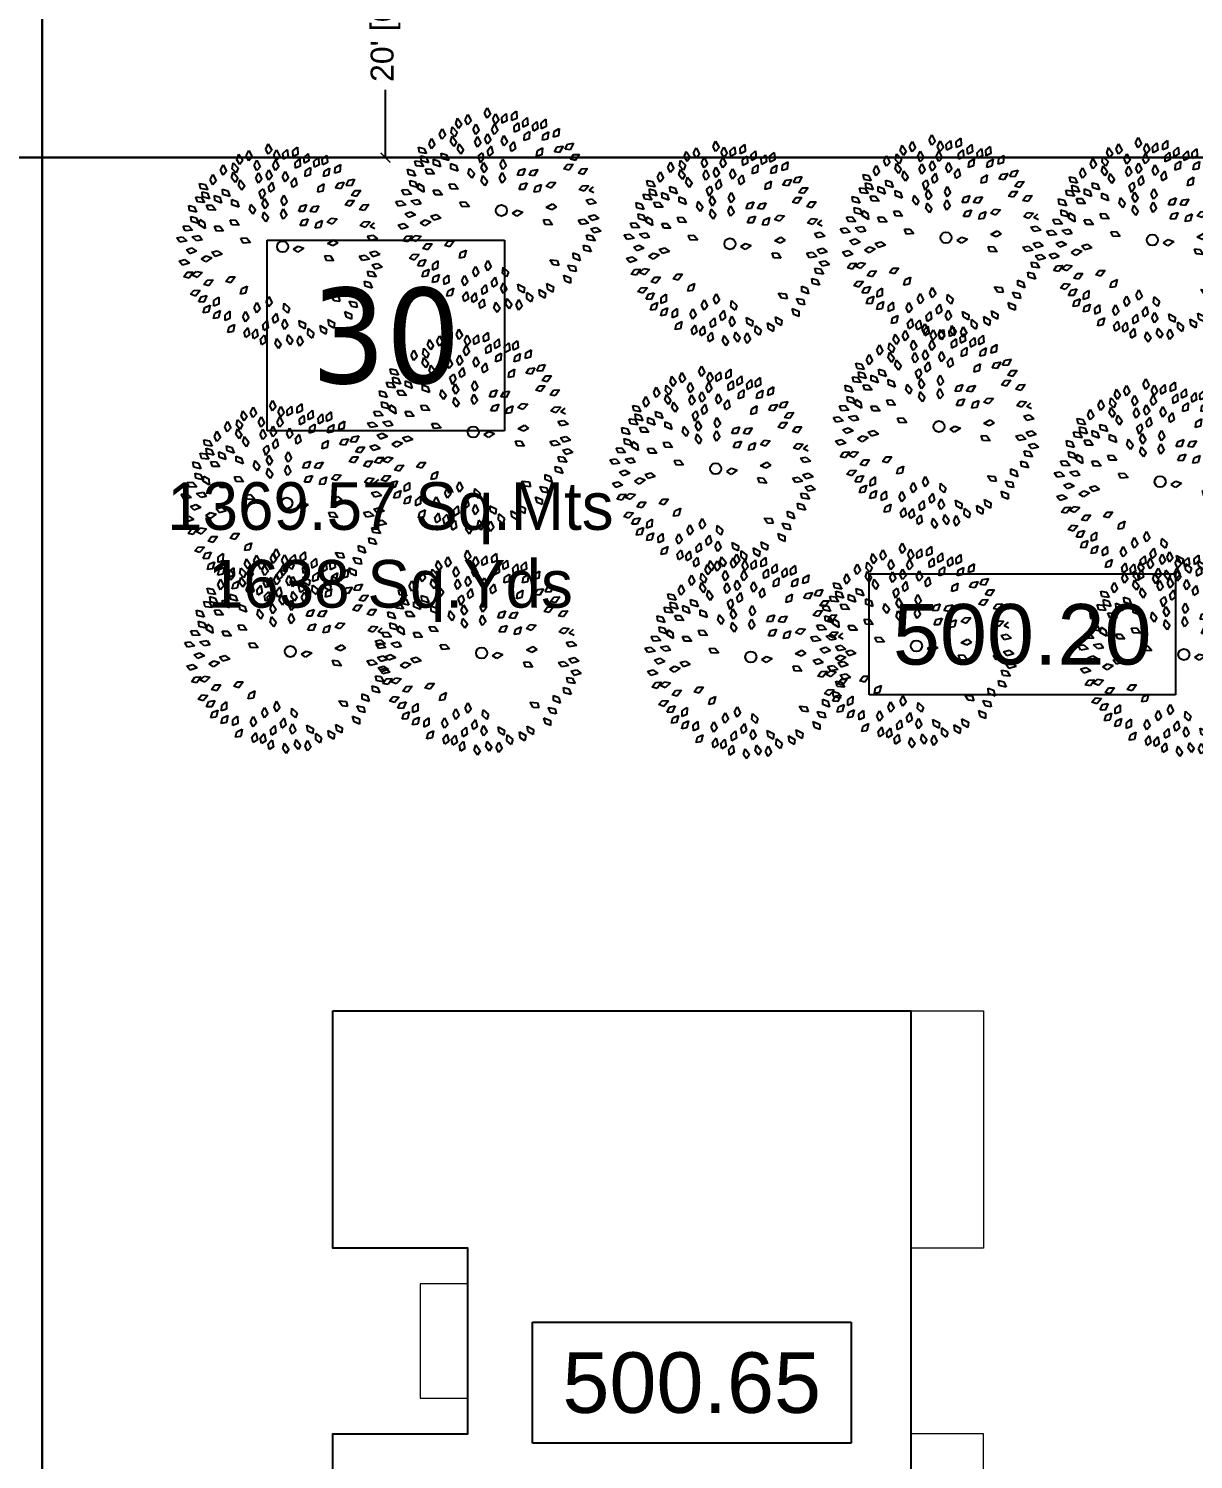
# Model space of a CAD drawing. Header units: millimetres. Extents: x -176651 to 388869, y -469666 to 486614.
# Drawn here: x 250037 to 274472, y 172605 to 202621 of the extents above; entities that cross this region are included whole.
import ezdxf

# ---------------------------------------------------------------- set-up
doc = ezdxf.new("R2010")
doc.units = ezdxf.units.MM
doc.header["$PDMODE"] = 35
doc.header["$PDSIZE"] = 0.1
doc.linetypes.add('HIDDEN', pattern=[9.525, 6.35, -3.175])
doc.layers.get('Defpoints').update_dxf_attribs({"color": 252})
doc.layers.add('A- FURNITURE', color=252, linetype='Continuous', lineweight=0)
doc.layers.add('L-TREEEES', color=8, linetype='Continuous', lineweight=25)
for name, color, linetype in [('ad-Dimension', 8, 'Continuous'), ('ad-Lvl-Lawn', 8, 'Continuous'), ('ad-Lvl-Plinth', 8, 'Continuous'), ('ad-Plinth', 8, 'Continuous'), ('ad-Plot Areas-Sq.Mts', 8, 'Continuous'), ('ad-Plot Areas-Sq.Yds', 8, 'Continuous'), ('ad-Plot Boundary', 8, 'Continuous'), ('ad-Plot Numbers', 2, 'Continuous'), ('ad-Road', 8, 'Continuous'), ('ad-Road Hatch', 8, 'Continuous'), ('ad-Verandah', 8, 'Continuous')]:
    doc.layers.add(name, color=color, linetype=linetype)
doc.styles.add('$0$grid_text', font='verdana.ttf', dxfattribs={"width": 0.9})
doc.styles.add('MtX_Century_Gothic', font='GOTHIC.TTF')
doc.styles.add('Sections_The woods Site plan_Entrances$0$Standard', font='arial.ttf')
doc.styles.get("Standard").update_dxf_attribs({"font": 'arial.ttf'})
doc.dimstyles.new('Copy of A-100-DIM-INT (MM-FT)', dxfattribs={"dimscale": 500, "dimtxt": 2.4, "dimasz": 1, "dimexe": 0, "dimexo": 0, "dimgap": 1, "dimtad": 0, "dimdec": 0, "dimlfac": 0.03937, "dimdsep": 46, "dimlunit": 3, "dimtxsty": 'Standard', "dimblk": 'ARCHTICK', "dimcen": 0.025, "dimclrd": 256, "dimclre": 256, "dimclrt": 256, "dimazin": 2, "dimtfac": 1, "dimtdec": 0, "dimtix": 1, "dimtmove": 2, "dimatfit": 3, "dimldrblk": 'ARCHTICK', "dimfxl": 1, "dimtolj": 1, "dimtzin": 0, "dimarcsym": 0})

# ---------------------------------------------------------------- blocks, each defined once
blk = doc.blocks.new('A$C4fb60e89')
at = {"layer": 'ad-Road Hatch', "ltscale": 5, "transparency": 33554687}
h = blk.add_hatch(dxfattribs=at)
h.set_pattern_fill('AR-HBONE', color=256, scale=15)
h.set_pattern_definition([(45, (-193247.7, -428758.8), (0, 2155.2615), [4572, -1524]), (135, (-192170.1, -427681.1), (2e-13, 2155.2615), [4572, -1524])])
h.paths.add_polyline_path([(175594, -250241), (169178, -249341), (167473, -249057), (167473, -138694), (101313, -138694), (101313, -199954), (101308, -237995), (101040, -268291), (101008, -280968), (101066, -293684), (101243, -311127), (100910, -319344), (100949, -333937), (100669, -366960), (100727, -390983), (100669, -404586), (100538, -420418), (100467, -428759), (92426, -427265), (92163, -427209), (92163, -321454), (24803, -321454), (24803, -412961), (15653, -411029), (15654, -321452), (-19535, -321452), (-34427, -319477), (-65207, -315395), (-171770, -301268), (-185854, -298333), (-193248, -296832), (-193244, -292908), (-191914, -285219), (-191839, -284679), (-183397, -286393), (-169723, -289243), (-53141, -304698), (-18730, -309262), (15653, -309262), (15653, 703), (24803, 1115), (24803, -129544), (92163, -129544), (92163, 15133), (101313, 17713), (101313, -129544), (167473, -129544), (167473, 35552), (175738, 37855), (175849, 28595), (175836, 25947), (175777, 14040), (175855, 2316), (175660, -18036), (175731, -34039), (175718, -46839), (175673, -63402), (175816, -82072), (175542, -106356), (175490, -124641), (175575, -145019), (175731, -168892), (175797, -181269), (175797, -192667), (175744, -208200), (175829, -223277), (175888, -234871)])
h.paths.add_polyline_path([(24803, -309264), (92163, -309264), (92163, -138694), (24803, -138694)], flags=16)
blk = doc.blocks.new('A$Cbbea0351')
at = {"layer": 'ad-Plot Areas-Sq.Mts', "linetype": 'Continuous', "insert": (-109951, -274159), "char_height": 1000, "width": 9668.74, "attachment_point": 5, "style": 'MtX_Century_Gothic', "bg_fill": 2}
blk.add_mtext('1369.57 Sq.Mts', dxfattribs=at)
at = {"layer": 'ad-Plot Numbers', "linetype": 'Continuous', "insert": (-110046, -270449), "char_height": 2000, "width": 2981.72, "attachment_point": 5, "style": '$0$grid_text', "bg_fill": 18, "box_fill_scale": 1.5, "bg_fill_color": 257, "bg_fill_transparency": 0}
blk.add_mtext('30', dxfattribs=at)
at = {"layer": 'ad-Plot Areas-Sq.Yds', "linetype": 'Continuous', "insert": (-109951, -275791), "char_height": 1000, "width": 7884.16, "attachment_point": 5, "style": 'MtX_Century_Gothic', "bg_fill": 2}
blk.add_mtext('1638 Sq.Yds', dxfattribs=at)
blk = doc.blocks.new('zw$E7CA')
at = {"layer": 'ad-Plot Boundary'}
blk.add_lwpolyline([(0, 0), (33680, 0), (33680, 30050), (0, 30050)], close=True, dxfattribs=at)
blk = doc.blocks.new('zw$A88E')
at = {"layer": 'ad-Plot Boundary'}
for points in [[(-150934, -314069), (-117254, -314069), (-117254, -266699), (-150934, -266699)], [(-117254, -307369), (-83574, -307369), (-83574, -266699), (-117254, -266699)]]:
    blk.add_lwpolyline(points, close=True, dxfattribs=at)
at = {"layer": 'ad-Plot Boundary', "ltscale": 5}
for p in [(-150934, -266699), (-117254, -266699)]:
    blk.add_blockref('zw$E7CA', p, dxfattribs=at)
blk = doc.blocks.new('_ArchTick')
at = {"color": 0, "linetype": 'ByBlock', "const_width": 0.15}
blk.add_lwpolyline([(-0.5, -0.5), (0.5, 0.5)], dxfattribs=at)
blk = doc.blocks.new('*D16')
at = {"layer": 'ad-Dimension', "lineweight": -2, "transparency": 16777216}
for p, q in [((0, 0), (1103, 0)), ((1103, 0), (1103, -1419)), ((1103, -6100), (1103, -4681)), ((0, -6100), (1103, -6100))]:
    blk.add_line(p, q, dxfattribs=at)
at = {"layer": 'Defpoints', "color": 0, "ltscale": 5, "transparency": 16777216}
for p in [(0, 0), (0, -6100), (1103, -6100)]:
    blk.add_point(p, dxfattribs=at)
at = {"layer": 'ad-Dimension', "lineweight": -2, "ltscale": 5, "transparency": 16777216, "xscale": 200, "yscale": 200, "zscale": 200}
for p, rotation in [((1103, 0), 90), ((1103, -6100), 270)]:
    blk.add_blockref('_ArchTick', p, dxfattribs=dict(at, rotation=rotation))
at = {"layer": 'ad-Dimension', "ltscale": 5, "transparency": 16777216, "insert": (1103, -3050), "char_height": 480, "attachment_point": 5, "rotation": 90}
blk.add_mtext("\\A1;20' [6100]", dxfattribs=at)
blk = doc.blocks.new('*D17')
at = {"layer": 'ad-Dimension', "linetype": 'HIDDEN', "lineweight": -2, "transparency": 16777216}
blk.add_line((-6100, -6), (-6100, 1026), dxfattribs=at)
at = {"layer": 'ad-Dimension', "lineweight": -2, "transparency": 16777216}
for p, q in [((-6100, 1026), (-4681, 1026)), ((0, 1026), (-1419, 1026)), ((0, 0), (0, 1026))]:
    blk.add_line(p, q, dxfattribs=at)
at = {"layer": 'Defpoints', "color": 0, "ltscale": 5, "transparency": 16777216}
for p in [(-6100, 1026), (-6100, -6), (0, 0)]:
    blk.add_point(p, dxfattribs=at)
at = {"layer": 'ad-Dimension', "lineweight": -2, "ltscale": 5, "transparency": 16777216, "xscale": 200, "yscale": 200, "zscale": 200, "rotation": 180}
blk.add_blockref('_ArchTick', (-6100, 1026), dxfattribs=at)
at = {"layer": 'ad-Dimension', "lineweight": -2, "ltscale": 5, "transparency": 16777216, "xscale": 200, "yscale": 200, "zscale": 200}
blk.add_blockref('_ArchTick', (0, 1026), dxfattribs=at)
at = {"layer": 'ad-Dimension', "ltscale": 5, "transparency": 16777216, "insert": (-3050, 1026), "char_height": 480, "attachment_point": 5}
blk.add_mtext("\\A1;20' [6100]", dxfattribs=at)
blk = doc.blocks.new('*D19')
at = {"layer": 'ad-Dimension', "lineweight": -2, "transparency": 16777216}
for p, q in [((0, 1540), (1103, 1540)), ((1103, 1540), (1103, -1409)), ((1103, -7610), (1103, -4661)), ((0, -7610), (1103, -7610))]:
    blk.add_line(p, q, dxfattribs=at)
at = {"layer": 'Defpoints', "color": 0, "ltscale": 5, "transparency": 16777216}
for p in [(0, 1540), (0, -7610), (1103, -7610)]:
    blk.add_point(p, dxfattribs=at)
at = {"layer": 'ad-Dimension', "lineweight": -2, "ltscale": 5, "transparency": 16777216, "xscale": 200, "yscale": 200, "zscale": 200}
for p, rotation in [((1103, 1540), 90), ((1103, -7610), 270)]:
    blk.add_blockref('_ArchTick', p, dxfattribs=dict(at, rotation=rotation))
at = {"layer": 'ad-Dimension', "ltscale": 5, "transparency": 16777216, "insert": (1103, -3035), "char_height": 480, "attachment_point": 5, "rotation": 90}
blk.add_mtext("\\A1;30' [9150]", dxfattribs=at)
blk = doc.blocks.new('*D20')
at = {"layer": 'ad-Dimension', "linetype": 'HIDDEN', "lineweight": -2, "transparency": 16777216}
blk.add_line((-6100, 1534), (-6100, 2566), dxfattribs=at)
at = {"layer": 'ad-Dimension', "lineweight": -2, "transparency": 16777216}
for p, q in [((-6100, 2566), (-4681, 2566)), ((0, 2566), (-1419, 2566)), ((0, 1540), (0, 2566))]:
    blk.add_line(p, q, dxfattribs=at)
at = {"layer": 'Defpoints', "color": 0, "ltscale": 5, "transparency": 16777216}
for p in [(-6100, 2566), (-6100, 1534), (0, 1540)]:
    blk.add_point(p, dxfattribs=at)
at = {"layer": 'ad-Dimension', "lineweight": -2, "ltscale": 5, "transparency": 16777216, "xscale": 200, "yscale": 200, "zscale": 200, "rotation": 180}
blk.add_blockref('_ArchTick', (-6100, 2566), dxfattribs=at)
at = {"layer": 'ad-Dimension', "lineweight": -2, "ltscale": 5, "transparency": 16777216, "xscale": 200, "yscale": 200, "zscale": 200}
blk.add_blockref('_ArchTick', (0, 2566), dxfattribs=at)
at = {"layer": 'ad-Dimension', "ltscale": 5, "transparency": 16777216, "insert": (-3050, 2566), "char_height": 480, "attachment_point": 5}
blk.add_mtext("\\A1;20' [6100]", dxfattribs=at)
blk = doc.blocks.new('EHTYH')
at = {"layer": 'L-TREEEES', "color": 96, "ltscale": 1.622888}
for p, q in [((212984.22, 1928353.956, 129.914), (212984.385, 1928354.145, 129.914)), ((212984.385, 1928354.145, 129.914), (212984.451, 1928353.848, 129.914)), ((212984.269, 1928353.726, 129.914), (212984.22, 1928353.956, 129.914)), ((212984.451, 1928353.848, 129.914), (212984.269, 1928353.726, 129.914)), ((212984.489, 1928353.62, 129.914), (212984.655, 1928353.808, 129.914)), ((212984.536, 1928353.389, 129.914), (212984.489, 1928353.62, 129.914)), ((212984.719, 1928353.51, 129.914), (212984.536, 1928353.389, 129.914)), ((212984.655, 1928353.808, 129.914), (212984.719, 1928353.51, 129.914)), ((212984.829, 1928353.358, 129.914), (212984.865, 1928353.591, 129.914)), ((212984.865, 1928353.591, 129.914), (212985.086, 1928353.709, 129.914)), ((212985.086, 1928353.709, 129.914), (212985.042, 1928353.407, 129.914)), ((212985.248, 1928353.361, 129.914), (212985.303, 1928353.591, 129.914)), ((212985.303, 1928353.591, 129.914), (212985.532, 1928353.691, 129.914)), ((212985.532, 1928353.691, 129.914), (212985.464, 1928353.393, 129.914)), ((212983.952, 1928352.902, 129.914), (212984.115, 1928353.092, 129.914)), ((212984.115, 1928353.092, 129.914), (212984.184, 1928352.795, 129.914)), ((212984.332, 1928353.219, 129.914), (212984.498, 1928353.406, 129.914)), ((212984.378, 1928352.988, 129.914), (212984.332, 1928353.219, 129.914)), ((212984.561, 1928353.108, 129.914), (212984.378, 1928352.988, 129.914)), ((212984.498, 1928353.406, 129.914), (212984.561, 1928353.108, 129.914)), ((212985.042, 1928353.407, 129.914), (212984.829, 1928353.358, 129.914)), ((212985.217, 1928352.858, 129.914), (212985.266, 1928353.088, 129.914)), ((212985.464, 1928353.393, 129.914), (212985.248, 1928353.361, 129.914)), ((212985.266, 1928353.088, 129.914), (212985.493, 1928353.194, 129.914)), ((212985.493, 1928353.194, 129.914), (212985.432, 1928352.895, 129.914)), ((212985.632, 1928352.966, 129.914), (212985.673, 1928353.198, 129.914)), ((212985.846, 1928353.012, 129.914), (212985.632, 1928352.966, 129.914)), ((212985.673, 1928353.198, 129.914), (212985.896, 1928353.312, 129.914)), ((212985.896, 1928353.312, 129.914), (212985.846, 1928353.012, 129.914)), ((212985.998, 1928352.693, 129.914), (212986.031, 1928352.926, 129.914)), ((212986.031, 1928352.926, 129.914), (212986.25, 1928353.048, 129.914)), ((212983.919, 1928352.171, 129.914), (212983.92, 1928352.407, 129.914)), ((212983.92, 1928352.407, 129.914), (212984.12, 1928352.557, 129.914)), ((212984.003, 1928352.672, 129.914), (212983.952, 1928352.902, 129.914)), ((212984.184, 1928352.795, 129.914), (212984.003, 1928352.672, 129.914)), ((212984.12, 1928352.557, 129.914), (212984.122, 1928352.252, 129.914)), ((212984.597, 1928352.652, 129.914), (212984.762, 1928352.841, 129.914)), ((212984.646, 1928352.421, 129.914), (212984.597, 1928352.652, 129.914)), ((212984.828, 1928352.543, 129.914), (212984.646, 1928352.421, 129.914)), ((212984.762, 1928352.841, 129.914), (212984.828, 1928352.543, 129.914)), ((212984.881, 1928352.113, 129.914), (212984.891, 1928352.349, 129.914)), ((212984.891, 1928352.349, 129.914), (212985.097, 1928352.491, 129.914)), ((212985.097, 1928352.491, 129.914), (212985.087, 1928352.186, 129.914)), ((212985.432, 1928352.895, 129.914), (212985.217, 1928352.858, 129.914)), ((212985.521, 1928352.416, 129.914), (212985.597, 1928352.639, 129.914)), ((212985.739, 1928352.427, 129.914), (212985.521, 1928352.416, 129.914)), ((212985.597, 1928352.639, 129.914), (212985.835, 1928352.717, 129.914)), ((212985.835, 1928352.717, 129.914), (212985.739, 1928352.427, 129.914)), ((212986.21, 1928352.745, 129.914), (212985.998, 1928352.693, 129.914)), ((212984.122, 1928352.252, 129.914), (212983.919, 1928352.171, 129.914)), ((212984.284, 1928351.702, 129.914), (212984.448, 1928351.891, 129.914)), ((212984.448, 1928351.891, 129.914), (212984.514, 1928351.593, 129.914)), ((212985.087, 1928352.186, 129.914), (212984.881, 1928352.113, 129.914)), ((212985.856, 1928351.641, 129.914), (212985.949, 1928351.858, 129.914)), ((212985.949, 1928351.858, 129.914), (212986.192, 1928351.917, 129.914)), ((212983.336, 1928351.229, 129.914), (212983.458, 1928351.447, 129.914)), ((212983.431, 1928351.013, 129.914), (212983.336, 1928351.229, 129.914)), ((212983.584, 1928351.169, 129.914), (212983.431, 1928351.013, 129.914)), ((212983.458, 1928351.447, 129.914), (212983.584, 1928351.169, 129.914)), ((212984.115, 1928351.166, 129.914), (212984.279, 1928351.354, 129.914)), ((212984.164, 1928350.935, 129.914), (212984.115, 1928351.166, 129.914)), ((212984.279, 1928351.354, 129.914), (212984.345, 1928351.057, 129.914)), ((212984.333, 1928351.471, 129.914), (212984.284, 1928351.702, 129.914)), ((212984.514, 1928351.593, 129.914), (212984.333, 1928351.471, 129.914)), ((212984.872, 1928351.073, 129.914), (212985.01, 1928351.264, 129.914)), ((212985.01, 1928351.264, 129.914), (212985.26, 1928351.27, 129.914)), ((212985.26, 1928351.27, 129.914), (212985.084, 1928351.021, 129.914)), ((212985.34, 1928350.951, 129.914), (212985.507, 1928351.118, 129.914)), ((212985.507, 1928351.118, 129.914), (212985.755, 1928351.084, 129.914)), ((212986.075, 1928351.636, 129.914), (212985.856, 1928351.641, 129.914)), ((212984.345, 1928351.057, 129.914), (212984.164, 1928350.935, 129.914)), ((212984.778, 1928350.49, 129.914), (212984.926, 1928350.674, 129.914)), ((212985.084, 1928351.021, 129.914), (212984.872, 1928351.073, 129.914)), ((212984.926, 1928350.674, 129.914), (212985.176, 1928350.666, 129.914)), ((212985.176, 1928350.666, 129.914), (212984.988, 1928350.427, 129.914)), ((212985.542, 1928350.866, 129.914), (212985.34, 1928350.951, 129.914)), ((212985.755, 1928351.084, 129.914), (212985.542, 1928350.866, 129.914)), ((212984.988, 1928350.427, 129.914), (212984.778, 1928350.49, 129.914)), ((212985.36, 1928350.218, 129.914), (212985.479, 1928350.422, 129.914)), ((212985.479, 1928350.422, 129.914), (212985.728, 1928350.451, 129.914)), ((212985.728, 1928350.451, 129.914), (212985.577, 1928350.186, 129.914)), ((212984.25, 1928349.598, 129.914), (212984.474, 1928349.673, 129.914)), ((212984.392, 1928349.432, 129.914), (212984.25, 1928349.598, 129.914)), ((212984.681, 1928349.532, 129.914), (212984.392, 1928349.432, 129.914)), ((212984.474, 1928349.673, 129.914), (212984.681, 1928349.532, 129.914)), ((212985.68, 1928349.46, 129.914), (212985.975, 1928349.536, 129.914)), ((212985.874, 1928349.303, 129.914), (212985.68, 1928349.46, 129.914)), ((212986.103, 1928349.359, 129.914), (212985.874, 1928349.303, 129.914)), ((212985.975, 1928349.536, 129.914), (212986.103, 1928349.359, 129.914)), ((212985.453, 1928348.786, 129.914), (212985.443, 1928349.005, 129.914)), ((212985.443, 1928349.005, 129.914), (212985.665, 1928348.927, 129.914)), ((212985.742, 1928348.689, 129.914), (212985.453, 1928348.786, 129.914)), ((212985.665, 1928348.927, 129.914), (212985.742, 1928348.689, 129.914)), ((212980.462, 1928348.401, 129.914), (212980.697, 1928348.487, 129.914)), ((212980.697, 1928348.487, 129.914), (212980.611, 1928348.195, 129.914)), ((212981.606, 1928348.369, 129.914), (212981.717, 1928348.577, 129.914)), ((212981.824, 1928348.346, 129.914), (212981.606, 1928348.369, 129.914)), ((212981.717, 1928348.577, 129.914), (212981.965, 1928348.617, 129.914)), ((212981.965, 1928348.617, 129.914), (212981.824, 1928348.346, 129.914)), ((212980.694, 1928347.463, 129.914), (212980.751, 1928347.692, 129.914)), ((212980.751, 1928347.692, 129.914), (212980.981, 1928347.791, 129.914)), ((212980.981, 1928347.791, 129.914), (212980.911, 1928347.494, 129.914)), ((212981.453, 1928347.419, 129.914), (212981.618, 1928347.608, 129.914)), ((212981.618, 1928347.608, 129.914), (212981.684, 1928347.311, 129.914)), ((212982.006, 1928347.659, 129.914), (212982.171, 1928347.848, 129.914)), ((212982.055, 1928347.428, 129.914), (212982.006, 1928347.659, 129.914)), ((212982.237, 1928347.55, 129.914), (212982.055, 1928347.428, 129.914)), ((212982.171, 1928347.848, 129.914), (212982.237, 1928347.55, 129.914)), ((212982.565, 1928347.771, 129.914), (212982.729, 1928347.96, 129.914)), ((212982.613, 1928347.54, 129.914), (212982.565, 1928347.771, 129.914)), ((212982.795, 1928347.662, 129.914), (212982.613, 1928347.54, 129.914)), ((212982.729, 1928347.96, 129.914), (212982.795, 1928347.662, 129.914)), ((212983.186, 1928347.281, 129.914), (212983.273, 1928347.515, 129.914)), ((212983.273, 1928347.515, 129.914), (212983.439, 1928347.259, 129.914)), ((212980.676, 1928346.958, 129.914), (212980.786, 1928347.167, 129.914)), ((212980.893, 1928346.936, 129.914), (212980.676, 1928346.958, 129.914)), ((212980.911, 1928347.494, 129.914), (212980.694, 1928347.463, 129.914)), ((212980.786, 1928347.167, 129.914), (212981.033, 1928347.207, 129.914)), ((212981.033, 1928347.207, 129.914), (212980.893, 1928346.936, 129.914)), ((212981.334, 1928346.787, 129.914), (212981.54, 1928346.93, 129.914)), ((212981.502, 1928347.189, 129.914), (212981.453, 1928347.419, 129.914)), ((212981.684, 1928347.311, 129.914), (212981.502, 1928347.189, 129.914)), ((212981.54, 1928346.93, 129.914), (212981.531, 1928346.625, 129.914)), ((212982.175, 1928346.877, 129.914), (212982.391, 1928347.002, 129.914)), ((212982.391, 1928347.002, 129.914), (212982.357, 1928346.699, 129.914)), ((212982.646, 1928346.819, 129.914), (212982.648, 1928347.055, 129.914)), ((212982.648, 1928347.055, 129.914), (212982.85, 1928347.204, 129.914)), ((212982.85, 1928347.204, 129.914), (212982.849, 1928346.899, 129.914)), ((212983.312, 1928347.081, 129.914), (212983.186, 1928347.281, 129.914)), ((212983.439, 1928347.259, 129.914), (212983.312, 1928347.081, 129.914)), ((212981.325, 1928346.552, 129.914), (212981.334, 1928346.787, 129.914)), ((212981.531, 1928346.625, 129.914), (212981.325, 1928346.552, 129.914)), ((212981.649, 1928346.418, 129.914), (212981.664, 1928346.653, 129.914)), ((212981.856, 1928346.486, 129.914), (212981.649, 1928346.418, 129.914)), ((212981.664, 1928346.653, 129.914), (212981.874, 1928346.79, 129.914)), ((212981.874, 1928346.79, 129.914), (212981.856, 1928346.486, 129.914)), ((212981.916, 1928346.322, 129.914), (212982.129, 1928346.454, 129.914)), ((212982.129, 1928346.454, 129.914), (212982.104, 1928346.151, 129.914)), ((212982.146, 1928346.642, 129.914), (212982.175, 1928346.877, 129.914)), ((212982.357, 1928346.699, 129.914), (212982.146, 1928346.642, 129.914)), ((212982.849, 1928346.899, 129.914), (212982.646, 1928346.819, 129.914)), ((212982.954, 1928346.683, 129.914), (212983.118, 1928346.872, 129.914)), ((212983.002, 1928346.452, 129.914), (212982.954, 1928346.683, 129.914)), ((212983.184, 1928346.574, 129.914), (212983.002, 1928346.452, 129.914)), ((212983.118, 1928346.872, 129.914), (212983.184, 1928346.574, 129.914))]:
    blk.add_line(p, q, dxfattribs=at)
at = {"layer": 'L-TREEEES', "color": 70, "ltscale": 1.622888}
for p, q in [((212981.634, 1928353.328, 129.914), (212981.798, 1928353.517, 129.914)), ((212981.798, 1928353.517, 129.914), (212981.864, 1928353.219, 129.914)), ((212982.161, 1928353.603, 129.914), (212982.325, 1928353.792, 129.914)), ((212982.209, 1928353.372, 129.914), (212982.161, 1928353.603, 129.914)), ((212982.325, 1928353.792, 129.914), (212982.391, 1928353.494, 129.914)), ((212982.649, 1928353.534, 129.914), (212982.752, 1928353.763, 129.914)), ((212982.762, 1928353.327, 129.914), (212982.649, 1928353.534, 129.914)), ((212981.142, 1928352.719, 129.914), (212981.174, 1928352.935, 129.914)), ((212981.154, 1928353.083, 129.914), (212981.168, 1928353.301, 129.914)), ((212981.43, 1928352.954, 129.914), (212981.154, 1928353.083, 129.914)), ((212981.168, 1928353.301, 129.914), (212981.38, 1928353.199, 129.914)), ((212981.174, 1928352.935, 129.914), (212981.377, 1928352.817, 129.914)), ((212981.38, 1928353.199, 129.914), (212981.43, 1928352.954, 129.914)), ((212981.683, 1928353.097, 129.914), (212981.634, 1928353.328, 129.914)), ((212981.864, 1928353.219, 129.914), (212981.683, 1928353.097, 129.914)), ((212982.391, 1928353.494, 129.914), (212982.209, 1928353.372, 129.914)), ((212982.525, 1928353.167, 129.914), (212982.652, 1928353.382, 129.914)), ((212982.615, 1928352.949, 129.914), (212982.525, 1928353.167, 129.914)), ((212982.771, 1928353.102, 129.914), (212982.615, 1928352.949, 129.914)), ((212982.652, 1928353.382, 129.914), (212982.771, 1928353.102, 129.914)), ((212980.459, 1928352.312, 129.914), (212980.487, 1928352.529, 129.914)), ((212980.726, 1928352.165, 129.914), (212980.459, 1928352.312, 129.914)), ((212980.487, 1928352.529, 129.914), (212980.693, 1928352.413, 129.914)), ((212980.693, 1928352.413, 129.914), (212980.726, 1928352.165, 129.914)), ((212980.875, 1928352.798, 129.914), (212981.094, 1928352.71, 129.914)), ((212980.876, 1928352.579, 129.914), (212980.875, 1928352.798, 129.914)), ((212981.161, 1928352.469, 129.914), (212980.876, 1928352.579, 129.914)), ((212981.094, 1928352.71, 129.914), (212981.161, 1928352.469, 129.914)), ((212981.407, 1928352.568, 129.914), (212981.142, 1928352.719, 129.914)), ((212981.214, 1928352.347, 129.914), (212981.44, 1928352.279, 129.914)), ((212981.234, 1928352.129, 129.914), (212981.214, 1928352.347, 129.914)), ((212981.377, 1928352.817, 129.914), (212981.407, 1928352.568, 129.914)), ((212981.594, 1928352.439, 129.914), (212981.647, 1928352.651, 129.914)), ((212981.844, 1928352.263, 129.914), (212981.594, 1928352.439, 129.914)), ((212981.647, 1928352.651, 129.914), (212981.838, 1928352.513, 129.914)), ((212981.838, 1928352.513, 129.914), (212981.844, 1928352.263, 129.914)), ((212981.988, 1928352.598, 129.914), (212982.026, 1928352.814, 129.914)), ((212982.248, 1928352.439, 129.914), (212981.988, 1928352.598, 129.914)), ((212982.026, 1928352.814, 129.914), (212982.226, 1928352.689, 129.914)), ((212982.226, 1928352.689, 129.914), (212982.248, 1928352.439, 129.914)), ((212980.028, 1928351.756, 129.914), (212980.259, 1928351.707, 129.914)), ((212980.066, 1928351.54, 129.914), (212980.028, 1928351.756, 129.914)), ((212980.421, 1928351.84, 129.914), (212980.451, 1928352.057, 129.914)), ((212980.687, 1928351.69, 129.914), (212980.421, 1928351.84, 129.914)), ((212980.451, 1928352.057, 129.914), (212980.656, 1928351.939, 129.914)), ((212980.656, 1928351.939, 129.914), (212980.687, 1928351.69, 129.914)), ((212980.684, 1928351.641, 129.914), (212980.777, 1928351.839, 129.914)), ((212980.777, 1928351.839, 129.914), (212980.937, 1928351.666, 129.914)), ((212981.527, 1928352.044, 129.914), (212981.234, 1928352.129, 129.914)), ((212981.44, 1928352.279, 129.914), (212981.527, 1928352.044, 129.914)), ((212982.245, 1928352.079, 129.914), (212982.298, 1928352.292, 129.914)), ((212982.493, 1928351.902, 129.914), (212982.245, 1928352.079, 129.914)), ((212982.298, 1928352.292, 129.914), (212982.489, 1928352.153, 129.914)), ((212982.489, 1928352.153, 129.914), (212982.493, 1928351.902, 129.914)), ((212979.655, 1928351.35, 129.914), (212979.89, 1928351.325, 129.914)), ((212979.715, 1928351.14, 129.914), (212979.655, 1928351.35, 129.914)), ((212980.018, 1928351.11, 129.914), (212979.715, 1928351.14, 129.914)), ((212979.89, 1928351.325, 129.914), (212980.018, 1928351.11, 129.914)), ((212980.365, 1928351.48, 129.914), (212980.066, 1928351.54, 129.914)), ((212980.259, 1928351.707, 129.914), (212980.365, 1928351.48, 129.914)), ((212980.412, 1928351.002, 129.914), (212980.278, 1928351.214, 129.914)), ((212980.278, 1928351.214, 129.914), (212980.582, 1928351.192, 129.914)), ((212980.582, 1928351.192, 129.914), (212980.647, 1928350.983, 129.914)), ((212980.893, 1928351.42, 129.914), (212980.684, 1928351.641, 129.914)), ((212980.937, 1928351.666, 129.914), (212980.893, 1928351.42, 129.914)), ((212981.295, 1928351.405, 129.914), (212981.523, 1928351.345, 129.914)), ((212981.323, 1928351.188, 129.914), (212981.295, 1928351.405, 129.914)), ((212981.619, 1928351.114, 129.914), (212981.323, 1928351.188, 129.914)), ((212981.523, 1928351.345, 129.914), (212981.619, 1928351.114, 129.914)), ((212982.008, 1928351.482, 129.914), (212982.232, 1928351.409, 129.914)), ((212982.023, 1928351.264, 129.914), (212982.008, 1928351.482, 129.914)), ((212982.313, 1928351.172, 129.914), (212982.023, 1928351.264, 129.914)), ((212982.232, 1928351.409, 129.914), (212982.313, 1928351.172, 129.914)), ((212979.9, 1928350.752, 129.914), (212980.135, 1928350.776, 129.914)), ((212980.003, 1928350.559, 129.914), (212979.9, 1928350.752, 129.914)), ((212980.305, 1928350.593, 129.914), (212980.003, 1928350.559, 129.914)), ((212980.135, 1928350.776, 129.914), (212980.305, 1928350.593, 129.914)), ((212980.647, 1928350.983, 129.914), (212980.412, 1928351.002, 129.914)), ((212979.487, 1928350.372, 129.914), (212979.723, 1928350.38, 129.914)), ((212979.576, 1928350.172, 129.914), (212979.487, 1928350.372, 129.914)), ((212979.88, 1928350.185, 129.914), (212979.576, 1928350.172, 129.914)), ((212979.723, 1928350.38, 129.914), (212979.88, 1928350.185, 129.914)), ((212980.415, 1928350.22, 129.914), (212980.639, 1928350.295, 129.914)), ((212980.558, 1928350.054, 129.914), (212980.415, 1928350.22, 129.914)), ((212980.846, 1928350.155, 129.914), (212980.558, 1928350.054, 129.914)), ((212980.639, 1928350.295, 129.914), (212980.846, 1928350.155, 129.914)), ((212980.906, 1928350.375, 129.914), (212981.142, 1928350.38, 129.914)), ((212980.993, 1928350.174, 129.914), (212980.906, 1928350.375, 129.914)), ((212981.298, 1928350.184, 129.914), (212980.993, 1928350.174, 129.914)), ((212981.142, 1928350.38, 129.914), (212981.298, 1928350.184, 129.914)), ((212979.506, 1928349.686, 129.914), (212979.686, 1928349.838, 129.914)), ((212979.7, 1928349.584, 129.914), (212979.506, 1928349.686, 129.914)), ((212979.686, 1928349.838, 129.914), (212979.931, 1928349.783, 129.914)), ((212979.931, 1928349.783, 129.914), (212979.7, 1928349.584, 129.914)), ((212979.86, 1928349.659, 129.914), (212980.068, 1928349.772, 129.914)), ((212980.029, 1928349.52, 129.914), (212979.86, 1928349.659, 129.914)), ((212980.295, 1928349.668, 129.914), (212980.029, 1928349.52, 129.914)), ((212980.068, 1928349.772, 129.914), (212980.295, 1928349.668, 129.914)), ((212979.58, 1928348.909, 129.914), (212979.777, 1928349.038, 129.914)), ((212980.013, 1928348.954, 129.914), (212979.759, 1928348.784, 129.914)), ((212979.777, 1928349.038, 129.914), (212980.013, 1928348.954, 129.914)), ((212980.228, 1928349.156, 129.914), (212980.411, 1928349.304, 129.914)), ((212980.419, 1928349.05, 129.914), (212980.228, 1928349.156, 129.914)), ((212980.411, 1928349.304, 129.914), (212980.654, 1928349.244, 129.914)), ((212980.654, 1928349.244, 129.914), (212980.419, 1928349.05, 129.914)), ((212981.157, 1928349.039, 129.914), (212981.343, 1928349.184, 129.914)), ((212981.346, 1928348.929, 129.914), (212981.157, 1928349.039, 129.914)), ((212981.343, 1928349.184, 129.914), (212981.585, 1928349.118, 129.914)), ((212981.585, 1928349.118, 129.914), (212981.346, 1928348.929, 129.914))]:
    blk.add_line(p, q, dxfattribs=at)
at = {"layer": 'L-TREEEES', "color": 104, "ltscale": 1.622888}
for p, q in [((212982.752, 1928353.763, 129.914), (212982.9, 1928353.496, 129.914)), ((212982.936, 1928353.847, 129.914), (212983.076, 1928354.055, 129.914)), ((212983.013, 1928353.624, 129.914), (212982.936, 1928353.847, 129.914)), ((212983.178, 1928353.768, 129.914), (212983.013, 1928353.624, 129.914)), ((212983.076, 1928354.055, 129.914), (212983.178, 1928353.768, 129.914)), ((212983.359, 1928353.904, 129.914), (212983.523, 1928354.093, 129.914)), ((212983.407, 1928353.674, 129.914), (212983.359, 1928353.904, 129.914)), ((212983.589, 1928353.796, 129.914), (212983.407, 1928353.674, 129.914)), ((212983.523, 1928354.093, 129.914), (212983.589, 1928353.796, 129.914)), ((212983.579, 1928353.419, 129.914), (212983.743, 1928353.608, 129.914)), ((212983.743, 1928353.608, 129.914), (212983.809, 1928353.31, 129.914)), ((212982.722, 1928352.78, 129.914), (212982.853, 1928352.994, 129.914)), ((212982.9, 1928353.496, 129.914), (212982.762, 1928353.327, 129.914)), ((212982.853, 1928352.994, 129.914), (212982.968, 1928352.711, 129.914)), ((212983.506, 1928352.897, 129.914), (212983.671, 1928353.086, 129.914)), ((212983.627, 1928353.188, 129.914), (212983.579, 1928353.419, 129.914)), ((212983.809, 1928353.31, 129.914), (212983.627, 1928353.188, 129.914)), ((212983.671, 1928353.086, 129.914), (212983.737, 1928352.788, 129.914)), ((212982.809, 1928352.561, 129.914), (212982.722, 1928352.78, 129.914)), ((212982.968, 1928352.711, 129.914), (212982.809, 1928352.561, 129.914)), ((212983.487, 1928352.287, 129.914), (212983.683, 1928352.383, 129.914)), ((212983.555, 1928352.666, 129.914), (212983.506, 1928352.897, 129.914)), ((212983.737, 1928352.788, 129.914), (212983.555, 1928352.666, 129.914)), ((212983.683, 1928352.383, 129.914), (212983.7, 1928352.148, 129.914)), ((212982.893, 1928351.679, 129.914), (212983.013, 1928351.899, 129.914)), ((212983.013, 1928351.899, 129.914), (212983.142, 1928351.623, 129.914)), ((212983.48, 1928351.774, 129.914), (212983.632, 1928351.973, 129.914)), ((212983.543, 1928351.547, 129.914), (212983.48, 1928351.774, 129.914)), ((212983.512, 1928351.983, 129.914), (212983.487, 1928352.287, 129.914)), ((212983.7, 1928352.148, 129.914), (212983.512, 1928351.983, 129.914)), ((212983.632, 1928351.973, 129.914), (212983.716, 1928351.68, 129.914)), ((212982.991, 1928351.464, 129.914), (212982.893, 1928351.679, 129.914)), ((212983.142, 1928351.623, 129.914), (212982.991, 1928351.464, 129.914)), ((212983.716, 1928351.68, 129.914), (212983.543, 1928351.547, 129.914)), ((212982.241, 1928350.623, 129.914), (212982.471, 1928350.573, 129.914)), ((212982.278, 1928350.407, 129.914), (212982.241, 1928350.623, 129.914)), ((212982.471, 1928350.573, 129.914), (212982.577, 1928350.346, 129.914)), ((212982.577, 1928350.346, 129.914), (212982.278, 1928350.407, 129.914)), ((212979.759, 1928348.784, 129.914), (212979.58, 1928348.909, 129.914)), ((212979.832, 1928348.511, 129.914), (212979.984, 1928348.692, 129.914)), ((212980.04, 1928348.444, 129.914), (212979.832, 1928348.511, 129.914)), ((212979.89, 1928348.018, 129.914), (212980.01, 1928348.221, 129.914)), ((212979.984, 1928348.692, 129.914), (212980.234, 1928348.679, 129.914)), ((212980.01, 1928348.221, 129.914), (212980.259, 1928348.249, 129.914)), ((212980.234, 1928348.679, 129.914), (212980.04, 1928348.444, 129.914)), ((212980.259, 1928348.249, 129.914), (212980.106, 1928347.985, 129.914)), ((212980.393, 1928348.175, 129.914), (212980.462, 1928348.401, 129.914)), ((212980.611, 1928348.195, 129.914), (212980.393, 1928348.175, 129.914)), ((212980.106, 1928347.985, 129.914), (212979.89, 1928348.018, 129.914)), ((212980.245, 1928347.677, 129.914), (212980.357, 1928347.885, 129.914)), ((212980.462, 1928347.653, 129.914), (212980.245, 1928347.677, 129.914)), ((212980.357, 1928347.885, 129.914), (212980.604, 1928347.923, 129.914)), ((212980.604, 1928347.923, 129.914), (212980.462, 1928347.653, 129.914))]:
    blk.add_line(p, q, dxfattribs=at)
at = {"layer": 'L-TREEEES', "color": 98, "ltscale": 1.622888}
for p, q in [((212986.25, 1928353.048, 129.914), (212986.21, 1928352.745, 129.914)), ((212986.357, 1928352.696, 129.914), (212986.403, 1928352.927, 129.914)), ((212986.403, 1928352.927, 129.914), (212986.629, 1928353.036, 129.914)), ((212986.629, 1928353.036, 129.914), (212986.572, 1928352.736, 129.914)), ((212986.261, 1928352.221, 129.914), (212986.358, 1928352.436, 129.914)), ((212986.572, 1928352.736, 129.914), (212986.357, 1928352.696, 129.914)), ((212986.358, 1928352.436, 129.914), (212986.602, 1928352.491, 129.914)), ((212986.602, 1928352.491, 129.914), (212986.479, 1928352.212, 129.914)), ((212986.75, 1928352.227, 129.914), (212986.836, 1928352.446, 129.914)), ((212986.836, 1928352.446, 129.914), (212987.078, 1928352.513, 129.914)), ((212987.078, 1928352.513, 129.914), (212986.968, 1928352.228, 129.914)), ((212986.192, 1928351.917, 129.914), (212986.075, 1928351.636, 129.914)), ((212986.479, 1928352.212, 129.914), (212986.261, 1928352.221, 129.914)), ((212986.626, 1928351.62, 129.914), (212986.792, 1928351.787, 129.914)), ((212986.968, 1928352.228, 129.914), (212986.75, 1928352.227, 129.914)), ((212986.792, 1928351.787, 129.914), (212987.04, 1928351.752, 129.914)), ((212987.04, 1928351.752, 129.914), (212986.827, 1928351.534, 129.914)), ((212987.085, 1928351.609, 129.914), (212987.242, 1928351.785, 129.914)), ((212987.242, 1928351.785, 129.914), (212987.492, 1928351.765, 129.914)), ((212987.492, 1928351.765, 129.914), (212987.291, 1928351.535, 129.914)), ((212986.827, 1928351.534, 129.914), (212986.626, 1928351.62, 129.914)), ((212987.291, 1928351.535, 129.914), (212987.085, 1928351.609, 129.914)), ((212987.189, 1928351.152, 129.914), (212987.371, 1928351.301, 129.914)), ((212987.38, 1928351.046, 129.914), (212987.189, 1928351.152, 129.914)), ((212987.371, 1928351.301, 129.914), (212987.615, 1928351.241, 129.914)), ((212987.615, 1928351.241, 129.914), (212987.38, 1928351.046, 129.914)), ((212986.821, 1928350.827, 129.914), (212987.006, 1928350.974, 129.914)), ((212987.012, 1928350.72, 129.914), (212986.821, 1928350.827, 129.914)), ((212987.006, 1928350.974, 129.914), (212987.248, 1928350.912, 129.914)), ((212987.248, 1928350.912, 129.914), (212987.012, 1928350.72, 129.914)), ((212987.359, 1928350.489, 129.914), (212987.54, 1928350.64, 129.914)), ((212987.54, 1928350.64, 129.914), (212987.784, 1928350.584, 129.914)), ((212987.784, 1928350.584, 129.914), (212987.552, 1928350.386, 129.914)), ((212985.577, 1928350.186, 129.914), (212985.36, 1928350.218, 129.914)), ((212985.913, 1928350.324, 129.914), (212986.113, 1928350.448, 129.914)), ((212986.089, 1928350.195, 129.914), (212985.913, 1928350.324, 129.914)), ((212986.347, 1928350.358, 129.914), (212986.089, 1928350.195, 129.914)), ((212986.113, 1928350.448, 129.914), (212986.347, 1928350.358, 129.914)), ((212987.211, 1928349.825, 129.914), (212987.41, 1928349.952, 129.914)), ((212987.552, 1928350.386, 129.914), (212987.359, 1928350.489, 129.914)), ((212987.41, 1928349.952, 129.914), (212987.645, 1928349.864, 129.914)), ((212987.389, 1928349.698, 129.914), (212987.211, 1928349.825, 129.914)), ((212987.383, 1928349.318, 129.914), (212987.618, 1928349.303, 129.914)), ((212987.452, 1928349.111, 129.914), (212987.383, 1928349.318, 129.914)), ((212987.645, 1928349.864, 129.914), (212987.389, 1928349.698, 129.914)), ((212987.605, 1928349.674, 129.914), (212987.817, 1928349.779, 129.914)), ((212987.769, 1928349.528, 129.914), (212987.605, 1928349.674, 129.914)), ((212987.756, 1928349.094, 129.914), (212987.452, 1928349.111, 129.914)), ((212987.618, 1928349.303, 129.914), (212987.756, 1928349.094, 129.914)), ((212986.846, 1928348.597, 129.914), (212987.08, 1928348.577, 129.914)), ((212986.909, 1928348.388, 129.914), (212986.846, 1928348.597, 129.914)), ((212987.213, 1928348.365, 129.914), (212986.909, 1928348.388, 129.914)), ((212987.08, 1928348.577, 129.914), (212987.213, 1928348.365, 129.914)), ((212987.296, 1928348.627, 129.914), (212987.532, 1928348.63, 129.914)), ((212987.38, 1928348.425, 129.914), (212987.296, 1928348.627, 129.914)), ((212987.685, 1928348.432, 129.914), (212987.38, 1928348.425, 129.914)), ((212987.532, 1928348.63, 129.914), (212987.685, 1928348.432, 129.914)), ((212986.74, 1928347.313, 129.914), (212986.769, 1928347.529, 129.914)), ((212986.769, 1928347.529, 129.914), (212986.974, 1928347.413, 129.914)), ((212987.007, 1928347.685, 129.914), (212987.009, 1928347.904, 129.914)), ((212987.289, 1928347.571, 129.914), (212987.007, 1928347.685, 129.914)), ((212987.009, 1928347.904, 129.914), (212987.227, 1928347.813, 129.914)), ((212987.227, 1928347.813, 129.914), (212987.289, 1928347.571, 129.914)), ((212987.253, 1928348.105, 129.914), (212987.489, 1928348.102, 129.914)), ((212987.332, 1928347.901, 129.914), (212987.253, 1928348.105, 129.914)), ((212987.637, 1928347.9, 129.914), (212987.332, 1928347.901, 129.914)), ((212987.489, 1928348.102, 129.914), (212987.637, 1928347.9, 129.914)), ((212985.328, 1928347.058, 129.914), (212985.257, 1928347.298, 129.914)), ((212985.257, 1928347.298, 129.914), (212985.543, 1928347.194, 129.914)), ((212985.549, 1928346.975, 129.914), (212985.328, 1928347.058, 129.914)), ((212985.543, 1928347.194, 129.914), (212985.549, 1928346.975, 129.914)), ((212986.222, 1928347.11, 129.914), (212986.276, 1928347.322, 129.914)), ((212986.468, 1928346.931, 129.914), (212986.222, 1928347.11, 129.914)), ((212986.276, 1928347.322, 129.914), (212986.466, 1928347.182, 129.914)), ((212986.466, 1928347.182, 129.914), (212986.468, 1928346.931, 129.914)), ((212987.006, 1928347.164, 129.914), (212986.74, 1928347.313, 129.914)), ((212986.974, 1928347.413, 129.914), (212987.006, 1928347.164, 129.914)), ((212981.895, 1928346.088, 129.914), (212981.916, 1928346.322, 129.914)), ((212983.662, 1928346.413, 129.914), (212983.687, 1928346.662, 129.914)), ((212983.835, 1928346.253, 129.914), (212983.662, 1928346.413, 129.914)), ((212983.687, 1928346.662, 129.914), (212983.913, 1928346.457, 129.914)), ((212983.913, 1928346.457, 129.914), (212983.835, 1928346.253, 129.914)), ((212984.845, 1928346.121, 129.914), (212984.87, 1928346.37, 129.914)), ((212984.87, 1928346.37, 129.914), (212985.096, 1928346.165, 129.914)), ((212985.641, 1928346.271, 129.914), (212985.642, 1928346.521, 129.914)), ((212985.642, 1928346.521, 129.914), (212985.886, 1928346.338, 129.914)), ((212985.886, 1928346.338, 129.914), (212985.829, 1928346.128, 129.914)), ((212985.972, 1928346.644, 129.914), (212985.924, 1928346.89, 129.914)), ((212985.924, 1928346.89, 129.914), (212986.2, 1928346.759, 129.914)), ((212986.184, 1928346.541, 129.914), (212985.972, 1928346.644, 129.914)), ((212986.2, 1928346.759, 129.914), (212986.184, 1928346.541, 129.914)), ((212982.104, 1928346.151, 129.914), (212981.895, 1928346.088, 129.914)), ((212982.457, 1928345.964, 129.914), (212982.591, 1928346.175, 129.914)), ((212982.539, 1928345.743, 129.914), (212982.457, 1928345.964, 129.914)), ((212982.701, 1928345.89, 129.914), (212982.539, 1928345.743, 129.914)), ((212982.591, 1928346.175, 129.914), (212982.701, 1928345.89, 129.914)), ((212982.971, 1928345.984, 129.914), (212983.096, 1928346.202, 129.914)), ((212983.064, 1928345.768, 129.914), (212982.971, 1928345.984, 129.914)), ((212983.218, 1928345.923, 129.914), (212983.064, 1928345.768, 129.914)), ((212983.096, 1928346.202, 129.914), (212983.218, 1928345.923, 129.914)), ((212983.388, 1928345.84, 129.914), (212983.552, 1928346.029, 129.914)), ((212983.437, 1928345.609, 129.914), (212983.388, 1928345.84, 129.914)), ((212983.618, 1928345.731, 129.914), (212983.437, 1928345.609, 129.914)), ((212983.552, 1928346.029, 129.914), (212983.618, 1928345.731, 129.914)), ((212983.892, 1928345.99, 129.914), (212983.965, 1928346.229, 129.914)), ((212984.03, 1928345.799, 129.914), (212983.892, 1928345.99, 129.914)), ((212983.965, 1928346.229, 129.914), (212984.146, 1928345.984, 129.914)), ((212984.146, 1928345.984, 129.914), (212984.03, 1928345.799, 129.914)), ((212984.458, 1928345.968, 129.914), (212984.493, 1928346.216, 129.914)), ((212984.624, 1928345.8, 129.914), (212984.458, 1928345.968, 129.914)), ((212984.493, 1928346.216, 129.914), (212984.71, 1928346.001, 129.914)), ((212984.71, 1928346.001, 129.914), (212984.624, 1928345.8, 129.914)), ((212985.018, 1928345.961, 129.914), (212984.845, 1928346.121, 129.914)), ((212985.096, 1928346.165, 129.914), (212985.018, 1928345.961, 129.914)), ((212985.829, 1928346.128, 129.914), (212985.641, 1928346.271, 129.914))]:
    blk.add_line(p, q, dxfattribs=at)
at = {"layer": 'L-TREEEES', "color": 96, "ltscale": 1.622888}
blk.add_circle((212983.832, 1928349.828, 129.914), 0.233, dxfattribs=at)
blk = doc.blocks.new('zw$1761')
at = {"xscale": 19.68562427023985, "yscale": 19.68562427023985, "zscale": 19.68562427023985, "rotation": 15.20137085992779}
for p in [(5911181, -37728860.7, -3163.8), (5911548.2, -37728883.1, -3170), (5911000.2, -37728890.5, -3162.6), (5911369.7, -37728888.2, -3162.8), (5911718.7, -37728885.1, -3167.4), (5911157.7, -37729043.6, -3168), (5911542.4, -37729039.1, -3167.9), (5911358, -37729074, -3169.9), (5911725.1, -37729084.7, -3177.4), (5911003.7, -37729102.4, -3164.3), (5911006.6, -37729224.9, -3170), (5911164.6, -37729226.2, -3171.4), (5911523.8, -37729220.3, -3174.7), (5911387, -37729229.4, -3173.5), (5911744.7, -37729227.4, -3183.5)]:
    blk.add_blockref('EHTYH', p, dxfattribs=at)
blk = doc.blocks.new('A$C92fa9908')
at = {"layer": 'ad-Plinth', "ltscale": 5}
blk.add_lwpolyline([(0, 13620), (12120, 13620), (12120, 0), (0, 0), (0, 4745), (2830, 4745), (2830, 8645), (0, 8645)], close=True, dxfattribs=at)
at = {"layer": 'ad-Verandah', "lineweight": 9}
for points in [[(12120, 13620), (13650, 13620), (13650, 8645), (12120, 8645)], [(2830, 7895), (1830, 7895), (1830, 5495), (2830, 5495)], [(13650, 4745), (12120, 4745), (12120, 0), (6200, 0), (6200, -2045), (13650, -2045)]]:
    blk.add_lwpolyline(points, close=True, dxfattribs=at)
at = {"layer": 'ad-Dimension'}
dim = blk.add_linear_dim(base=(-6100, 1025.8), p1=(0, 0), p2=(-6100, -6), dimstyle='Copy of A-100-DIM-INT (MM-FT)', override={"dimscale": 200}, dxfattribs=at)
dim.commit()
dim.dimension.update_dxf_attribs({"geometry": '*D17', "text_midpoint": (-3050, 1025.8)})
dim = blk.add_linear_dim(base=(1102.9, -6100), p1=(0, 0), p2=(0, -6100), angle=90, dimstyle='Copy of A-100-DIM-INT (MM-FT)', override={"dimscale": 200}, dxfattribs=at)
dim.commit()
dim.dimension.update_dxf_attribs({"geometry": '*D16', "text_midpoint": (1102.9, -3050)})
blk = doc.blocks.new('zw$F20B')
at = {"layer": 'ad-Plinth', "ltscale": 5}
blk.add_lwpolyline([(0, 15160), (12120, 15160), (12120, 1540), (0, 1540), (0, 6285), (2830, 6285), (2830, 10185), (0, 10185)], close=True, dxfattribs=at)
at = {"layer": 'ad-Verandah', "lineweight": 9}
for points in [[(12120, 15160), (13650, 15160), (13650, 10185), (12120, 10185)], [(2830, 9435), (1830, 9435), (1830, 7035), (2830, 7035)], [(13650, 6285), (12120, 6285), (12120, 1540), (6200, 1540), (6200, -505), (13650, -505)]]:
    blk.add_lwpolyline(points, close=True, dxfattribs=at)
at = {"layer": 'ad-Dimension'}
dim = blk.add_linear_dim(base=(-6100, 2565.8), p1=(0, 1540), p2=(-6100, 1534), dimstyle='Copy of A-100-DIM-INT (MM-FT)', override={"dimscale": 200}, dxfattribs=at)
dim.commit()
dim.dimension.update_dxf_attribs({"geometry": '*D20', "text_midpoint": (-3050, 2565.8)})
dim = blk.add_linear_dim(base=(1102.9, -7610), p1=(0, 1540), p2=(0, -7610), angle=90, dimstyle='Copy of A-100-DIM-INT (MM-FT)', override={"dimscale": 200}, dxfattribs=at)
dim.commit()
dim.dimension.update_dxf_attribs({"geometry": '*D19', "text_midpoint": (1102.9, -3035)})
blk = doc.blocks.new('zw$C194')
at = {"ltscale": 5}
blk.add_blockref('zw$F20B', (64583, -261904), dxfattribs=at)
at = {"layer": 'ad-Plinth', "ltscale": 5}
blk.add_blockref('A$C92fa9908', (64583, -222744), dxfattribs=at)

msp = doc.modelspace()

# ---------------------------------------------------------------- block references
at = {"layer": 'ad-Road', "ltscale": 5}
msp.add_blockref('A$C4fb60e89', (191839, 428759), dxfattribs=at)

# ---------------------------------------------------------------- next in the draw order: block references
at = {"ltscale": 5}
msp.add_blockref('A$Cbbea0351', (367577, 466614), dxfattribs=at)

# ---------------------------------------------------------------- next in the draw order: block references
msp.add_blockref('zw$C194', (191839, 428759), dxfattribs=at)
at = {"layer": 'ad-Plot Boundary', "ltscale": 5}
msp.add_blockref('zw$A88E', (367577, 466614), dxfattribs=at)

# ---------------------------------------------------------------- next in the draw order: texts
at = {"layer": 'ad-Lvl-Lawn', "insert": (270881, 189906), "char_height": 1270, "width": 5155.91, "attachment_point": 5, "style": 'Sections_The woods Site plan_Entrances$0$Standard', "bg_fill": 19, "box_fill_scale": 1.5, "bg_fill_color": 256, "bg_fill_transparency": 0}
msp.add_mtext('500.20', dxfattribs=at)
at = {"layer": 'ad-Lvl-Plinth', "insert": (263948, 174207), "char_height": 1269.98, "width": 5416.27, "attachment_point": 5, "style": 'Sections_The woods Site plan_Entrances$0$Standard', "bg_fill": 19, "box_fill_scale": 1.5, "bg_fill_color": 257, "bg_fill_transparency": 0}
msp.add_mtext('\\pxt4;500.65', dxfattribs=at)

# ---------------------------------------------------------------- next in the draw order: block references
at = {"layer": 'A- FURNITURE', "color": 6, "xscale": 25.39807961885639, "yscale": 25.39807961885639, "zscale": 25.39807961885639}
msp.add_blockref('zw$1761', (173127, 121263), dxfattribs=at)

doc.saveas('drawing.dxf')
